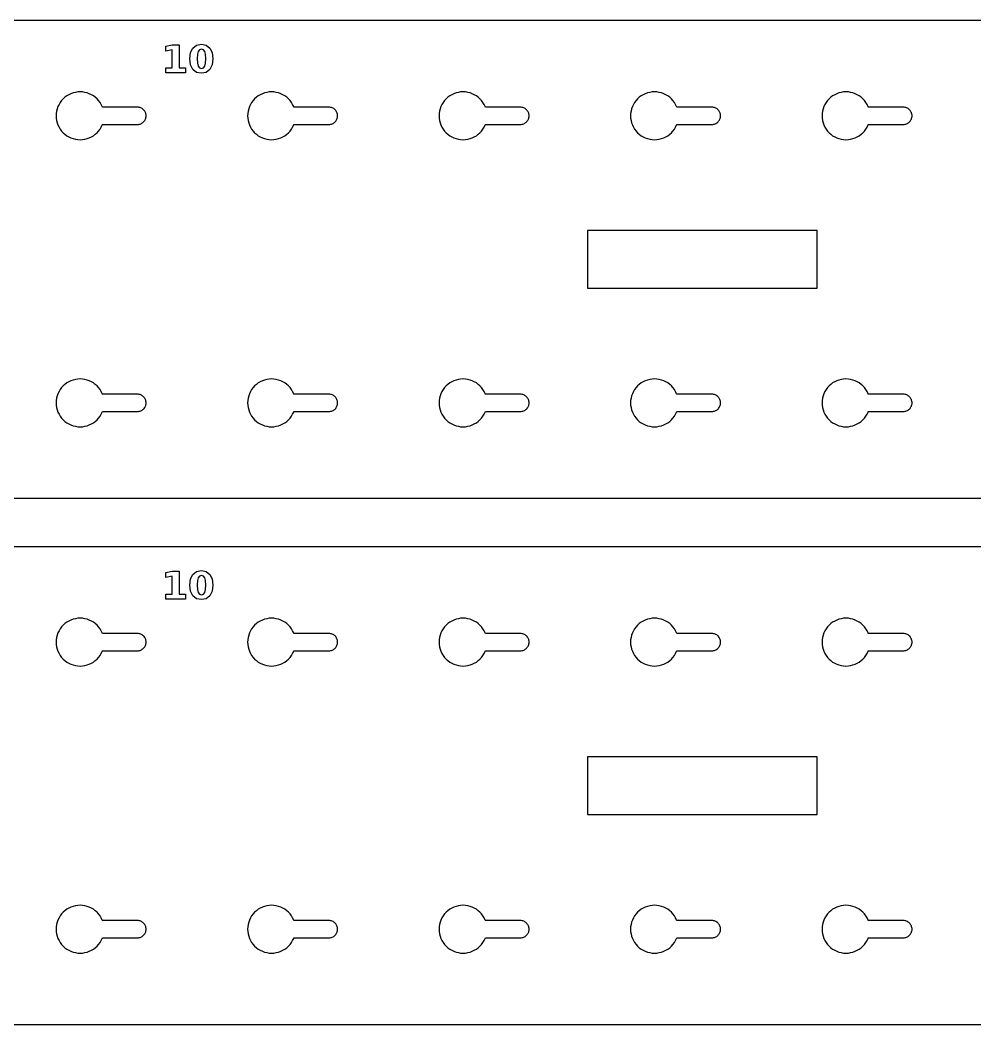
# Model space of a CAD drawing. Header units: millimetres. Extents: x 12 to 808, y 12 to 450.
# Drawn here: x 112.2 to 212, y 12.5 to 117.5 of the extents above; entities that cross this region are included whole.
import ezdxf

# ---------------------------------------------------------------- set-up
doc = ezdxf.new("R2010")
doc.units = ezdxf.units.MM
doc.layers.add('CUT', color=1, linetype='Continuous')
doc.layers.add('ENGRAVE', color=5, linetype='Continuous')

msp = doc.modelspace()

# ---------------------------------------------------------------- linework, layer by layer
at = {"layer": 'CUT', "color": 1}
for points in [[(12.5, 112.5), (18.5, 112.5), (18.5, 117.5), (758.5, 117.5), (758.5, 112.5), (764.5, 112.5), (764.5, 72.5), (758.5, 72.5), (758.5, 67.5), (18.5, 67.5), (18.5, 72.5), (12.5, 72.5)], [(120.09, 105.57), (120.27, 105.73), (120.43, 105.91), (120.58, 106.11), (120.7, 106.32), (120.81, 106.54), (120.83, 106.6), (124.5, 106.6), (124.59, 106.6), (124.68, 106.62), (124.76, 106.64), (124.84, 106.67), (124.92, 106.71), (125, 106.75), (125.07, 106.8), (125.14, 106.86), (125.2, 106.93), (125.25, 107), (125.29, 107.08), (125.33, 107.16), (125.36, 107.24), (125.38, 107.32), (125.4, 107.41), (125.4, 107.5), (125.4, 107.59), (125.38, 107.68), (125.36, 107.76), (125.33, 107.84), (125.29, 107.92), (125.25, 108), (125.2, 108.07), (125.14, 108.14), (125.07, 108.2), (125, 108.25), (124.92, 108.29), (124.84, 108.33), (124.76, 108.36), (124.68, 108.38), (124.59, 108.4), (124.5, 108.4), (120.83, 108.4), (120.81, 108.46), (120.7, 108.68), (120.58, 108.89), (120.43, 109.09), (120.27, 109.27), (120.09, 109.43), (119.89, 109.58), (119.68, 109.7), (119.46, 109.81), (119.23, 109.89), (118.99, 109.95), (118.75, 109.99), (118.5, 110), (118.25, 109.99), (118.01, 109.95), (117.77, 109.89), (117.54, 109.81), (117.32, 109.7), (117.11, 109.58), (116.91, 109.43), (116.73, 109.27), (116.57, 109.09), (116.42, 108.89), (116.3, 108.68), (116.19, 108.46), (116.11, 108.23), (116.05, 107.99), (116.01, 107.75), (116, 107.5), (116.01, 107.25), (116.05, 107.01), (116.11, 106.77), (116.19, 106.54), (116.3, 106.32), (116.42, 106.11), (116.57, 105.91), (116.73, 105.73), (116.91, 105.57), (117.11, 105.42), (117.32, 105.3), (117.54, 105.19), (117.77, 105.11), (118.01, 105.05), (118.25, 105.01), (118.5, 105), (118.75, 105.01), (118.99, 105.05), (119.23, 105.11), (119.46, 105.19), (119.68, 105.3), (119.89, 105.42)], [(140.09, 105.57), (140.27, 105.73), (140.43, 105.91), (140.58, 106.11), (140.7, 106.32), (140.81, 106.54), (140.83, 106.6), (144.5, 106.6), (144.59, 106.6), (144.68, 106.62), (144.76, 106.64), (144.84, 106.67), (144.92, 106.71), (145, 106.75), (145.07, 106.8), (145.14, 106.86), (145.2, 106.93), (145.25, 107), (145.29, 107.08), (145.33, 107.16), (145.36, 107.24), (145.38, 107.32), (145.4, 107.41), (145.4, 107.5), (145.4, 107.59), (145.38, 107.68), (145.36, 107.76), (145.33, 107.84), (145.29, 107.92), (145.25, 108), (145.2, 108.07), (145.14, 108.14), (145.07, 108.2), (145, 108.25), (144.92, 108.29), (144.84, 108.33), (144.76, 108.36), (144.68, 108.38), (144.59, 108.4), (144.5, 108.4), (140.83, 108.4), (140.81, 108.46), (140.7, 108.68), (140.58, 108.89), (140.43, 109.09), (140.27, 109.27), (140.09, 109.43), (139.89, 109.58), (139.68, 109.7), (139.46, 109.81), (139.23, 109.89), (138.99, 109.95), (138.75, 109.99), (138.5, 110), (138.25, 109.99), (138.01, 109.95), (137.77, 109.89), (137.54, 109.81), (137.32, 109.7), (137.11, 109.58), (136.91, 109.43), (136.73, 109.27), (136.57, 109.09), (136.42, 108.89), (136.3, 108.68), (136.19, 108.46), (136.11, 108.23), (136.05, 107.99), (136.01, 107.75), (136, 107.5), (136.01, 107.25), (136.05, 107.01), (136.11, 106.77), (136.19, 106.54), (136.3, 106.32), (136.42, 106.11), (136.57, 105.91), (136.73, 105.73), (136.91, 105.57), (137.11, 105.42), (137.32, 105.3), (137.54, 105.19), (137.77, 105.11), (138.01, 105.05), (138.25, 105.01), (138.5, 105), (138.75, 105.01), (138.99, 105.05), (139.23, 105.11), (139.46, 105.19), (139.68, 105.3), (139.89, 105.42)], [(159.89, 105.42), (160.09, 105.57), (160.27, 105.73), (160.43, 105.91), (160.58, 106.11), (160.7, 106.32), (160.81, 106.54), (160.83, 106.6), (164.5, 106.6), (164.59, 106.6), (164.68, 106.62), (164.76, 106.64), (164.84, 106.67), (164.92, 106.71), (165, 106.75), (165.07, 106.8), (165.14, 106.86), (165.2, 106.93), (165.25, 107), (165.29, 107.08), (165.33, 107.16), (165.36, 107.24), (165.38, 107.32), (165.4, 107.41), (165.4, 107.5), (165.4, 107.59), (165.38, 107.68), (165.36, 107.76), (165.33, 107.84), (165.29, 107.92), (165.25, 108), (165.2, 108.07), (165.14, 108.14), (165.07, 108.2), (165, 108.25), (164.92, 108.29), (164.84, 108.33), (164.76, 108.36), (164.68, 108.38), (164.59, 108.4), (164.5, 108.4), (160.83, 108.4), (160.81, 108.46), (160.7, 108.68), (160.58, 108.89), (160.43, 109.09), (160.27, 109.27), (160.09, 109.43), (159.89, 109.58), (159.68, 109.7), (159.46, 109.81), (159.23, 109.89), (158.99, 109.95), (158.75, 109.99), (158.5, 110), (158.25, 109.99), (158.01, 109.95), (157.77, 109.89), (157.54, 109.81), (157.32, 109.7), (157.11, 109.58), (156.91, 109.43), (156.73, 109.27), (156.57, 109.09), (156.42, 108.89), (156.3, 108.68), (156.19, 108.46), (156.11, 108.23), (156.05, 107.99), (156.01, 107.75), (156, 107.5), (156.01, 107.25), (156.05, 107.01), (156.11, 106.77), (156.19, 106.54), (156.3, 106.32), (156.42, 106.11), (156.57, 105.91), (156.73, 105.73), (156.91, 105.57), (157.11, 105.42), (157.32, 105.3), (157.54, 105.19), (157.77, 105.11), (158.01, 105.05), (158.25, 105.01), (158.5, 105), (158.75, 105.01), (158.99, 105.05), (159.23, 105.11), (159.46, 105.19), (159.68, 105.3)], [(179.89, 105.42), (180.09, 105.57), (180.27, 105.73), (180.43, 105.91), (180.58, 106.11), (180.7, 106.32), (180.81, 106.54), (180.83, 106.6), (184.5, 106.6), (184.59, 106.6), (184.68, 106.62), (184.76, 106.64), (184.84, 106.67), (184.92, 106.71), (185, 106.75), (185.07, 106.8), (185.14, 106.86), (185.2, 106.93), (185.25, 107), (185.29, 107.08), (185.33, 107.16), (185.36, 107.24), (185.38, 107.32), (185.4, 107.41), (185.4, 107.5), (185.4, 107.59), (185.38, 107.68), (185.36, 107.76), (185.33, 107.84), (185.29, 107.92), (185.25, 108), (185.2, 108.07), (185.14, 108.14), (185.07, 108.2), (185, 108.25), (184.92, 108.29), (184.84, 108.33), (184.76, 108.36), (184.68, 108.38), (184.59, 108.4), (184.5, 108.4), (180.83, 108.4), (180.81, 108.46), (180.7, 108.68), (180.58, 108.89), (180.43, 109.09), (180.27, 109.27), (180.09, 109.43), (179.89, 109.58), (179.68, 109.7), (179.46, 109.81), (179.23, 109.89), (178.99, 109.95), (178.75, 109.99), (178.5, 110), (178.25, 109.99), (178.01, 109.95), (177.77, 109.89), (177.54, 109.81), (177.32, 109.7), (177.11, 109.58), (176.91, 109.43), (176.73, 109.27), (176.57, 109.09), (176.42, 108.89), (176.3, 108.68), (176.19, 108.46), (176.11, 108.23), (176.05, 107.99), (176.01, 107.75), (176, 107.5), (176.01, 107.25), (176.05, 107.01), (176.11, 106.77), (176.19, 106.54), (176.3, 106.32), (176.42, 106.11), (176.57, 105.91), (176.73, 105.73), (176.91, 105.57), (177.11, 105.42), (177.32, 105.3), (177.54, 105.19), (177.77, 105.11), (178.01, 105.05), (178.25, 105.01), (178.5, 105), (178.75, 105.01), (178.99, 105.05), (179.23, 105.11), (179.46, 105.19), (179.68, 105.3)], [(200.09, 105.57), (200.27, 105.73), (200.43, 105.91), (200.58, 106.11), (200.7, 106.32), (200.81, 106.54), (200.83, 106.6), (204.5, 106.6), (204.59, 106.6), (204.68, 106.62), (204.76, 106.64), (204.84, 106.67), (204.92, 106.71), (205, 106.75), (205.07, 106.8), (205.14, 106.86), (205.2, 106.93), (205.25, 107), (205.29, 107.08), (205.33, 107.16), (205.36, 107.24), (205.38, 107.32), (205.4, 107.41), (205.4, 107.5), (205.4, 107.59), (205.38, 107.68), (205.36, 107.76), (205.33, 107.84), (205.29, 107.92), (205.25, 108), (205.2, 108.07), (205.14, 108.14), (205.07, 108.2), (205, 108.25), (204.92, 108.29), (204.84, 108.33), (204.76, 108.36), (204.68, 108.38), (204.59, 108.4), (204.5, 108.4), (200.83, 108.4), (200.81, 108.46), (200.7, 108.68), (200.58, 108.89), (200.43, 109.09), (200.27, 109.27), (200.09, 109.43), (199.89, 109.58), (199.68, 109.7), (199.46, 109.81), (199.23, 109.89), (198.99, 109.95), (198.75, 109.99), (198.5, 110), (198.25, 109.99), (198.01, 109.95), (197.77, 109.89), (197.54, 109.81), (197.32, 109.7), (197.11, 109.58), (196.91, 109.43), (196.73, 109.27), (196.57, 109.09), (196.42, 108.89), (196.3, 108.68), (196.19, 108.46), (196.11, 108.23), (196.05, 107.99), (196.01, 107.75), (196, 107.5), (196.01, 107.25), (196.05, 107.01), (196.11, 106.77), (196.19, 106.54), (196.3, 106.32), (196.42, 106.11), (196.57, 105.91), (196.73, 105.73), (196.91, 105.57), (197.11, 105.42), (197.32, 105.3), (197.54, 105.19), (197.77, 105.11), (198.01, 105.05), (198.25, 105.01), (198.5, 105), (198.75, 105.01), (198.99, 105.05), (199.23, 105.11), (199.46, 105.19), (199.68, 105.3), (199.89, 105.42)], [(171.5, 95.5), (171.5, 89.5), (195.5, 89.5), (195.5, 95.5)], [(119.89, 75.42), (120.09, 75.57), (120.27, 75.73), (120.43, 75.91), (120.58, 76.11), (120.7, 76.32), (120.81, 76.54), (120.83, 76.6), (124.5, 76.6), (124.59, 76.6), (124.68, 76.62), (124.76, 76.64), (124.84, 76.67), (124.92, 76.71), (125, 76.75), (125.07, 76.8), (125.14, 76.86), (125.2, 76.93), (125.25, 77), (125.29, 77.08), (125.33, 77.16), (125.36, 77.24), (125.38, 77.32), (125.4, 77.41), (125.4, 77.5), (125.4, 77.59), (125.38, 77.68), (125.36, 77.76), (125.33, 77.84), (125.29, 77.92), (125.25, 78), (125.2, 78.07), (125.14, 78.14), (125.07, 78.2), (125, 78.25), (124.92, 78.29), (124.84, 78.33), (124.76, 78.36), (124.68, 78.38), (124.59, 78.4), (124.5, 78.4), (120.83, 78.4), (120.81, 78.46), (120.7, 78.68), (120.58, 78.89), (120.43, 79.09), (120.27, 79.27), (120.09, 79.43), (119.89, 79.58), (119.68, 79.7), (119.46, 79.81), (119.23, 79.89), (118.99, 79.95), (118.75, 79.99), (118.5, 80), (118.25, 79.99), (118.01, 79.95), (117.77, 79.89), (117.54, 79.81), (117.32, 79.7), (117.11, 79.58), (116.91, 79.43), (116.73, 79.27), (116.57, 79.09), (116.42, 78.89), (116.3, 78.68), (116.19, 78.46), (116.11, 78.23), (116.05, 77.99), (116.01, 77.75), (116, 77.5), (116.01, 77.25), (116.05, 77.01), (116.11, 76.77), (116.19, 76.54), (116.3, 76.32), (116.42, 76.11), (116.57, 75.91), (116.73, 75.73), (116.91, 75.57), (117.11, 75.42), (117.32, 75.3), (117.54, 75.19), (117.77, 75.11), (118.01, 75.05), (118.25, 75.01), (118.5, 75), (118.75, 75.01), (118.99, 75.05), (119.23, 75.11), (119.46, 75.19), (119.68, 75.3)], [(139.89, 75.42), (140.09, 75.57), (140.27, 75.73), (140.43, 75.91), (140.58, 76.11), (140.7, 76.32), (140.81, 76.54), (140.83, 76.6), (144.5, 76.6), (144.59, 76.6), (144.68, 76.62), (144.76, 76.64), (144.84, 76.67), (144.92, 76.71), (145, 76.75), (145.07, 76.8), (145.14, 76.86), (145.2, 76.93), (145.25, 77), (145.29, 77.08), (145.33, 77.16), (145.36, 77.24), (145.38, 77.32), (145.4, 77.41), (145.4, 77.5), (145.4, 77.59), (145.38, 77.68), (145.36, 77.76), (145.33, 77.84), (145.29, 77.92), (145.25, 78), (145.2, 78.07), (145.14, 78.14), (145.07, 78.2), (145, 78.25), (144.92, 78.29), (144.84, 78.33), (144.76, 78.36), (144.68, 78.38), (144.59, 78.4), (144.5, 78.4), (140.83, 78.4), (140.81, 78.46), (140.7, 78.68), (140.58, 78.89), (140.43, 79.09), (140.27, 79.27), (140.09, 79.43), (139.89, 79.58), (139.68, 79.7), (139.46, 79.81), (139.23, 79.89), (138.99, 79.95), (138.75, 79.99), (138.5, 80), (138.25, 79.99), (138.01, 79.95), (137.77, 79.89), (137.54, 79.81), (137.32, 79.7), (137.11, 79.58), (136.91, 79.43), (136.73, 79.27), (136.57, 79.09), (136.42, 78.89), (136.3, 78.68), (136.19, 78.46), (136.11, 78.23), (136.05, 77.99), (136.01, 77.75), (136, 77.5), (136.01, 77.25), (136.05, 77.01), (136.11, 76.77), (136.19, 76.54), (136.3, 76.32), (136.42, 76.11), (136.57, 75.91), (136.73, 75.73), (136.91, 75.57), (137.11, 75.42), (137.32, 75.3), (137.54, 75.19), (137.77, 75.11), (138.01, 75.05), (138.25, 75.01), (138.5, 75), (138.75, 75.01), (138.99, 75.05), (139.23, 75.11), (139.46, 75.19), (139.68, 75.3)], [(160.09, 75.57), (160.27, 75.73), (160.43, 75.91), (160.58, 76.11), (160.7, 76.32), (160.81, 76.54), (160.83, 76.6), (164.5, 76.6), (164.59, 76.6), (164.68, 76.62), (164.76, 76.64), (164.84, 76.67), (164.92, 76.71), (165, 76.75), (165.07, 76.8), (165.14, 76.86), (165.2, 76.93), (165.25, 77), (165.29, 77.08), (165.33, 77.16), (165.36, 77.24), (165.38, 77.32), (165.4, 77.41), (165.4, 77.5), (165.4, 77.59), (165.38, 77.68), (165.36, 77.76), (165.33, 77.84), (165.29, 77.92), (165.25, 78), (165.2, 78.07), (165.14, 78.14), (165.07, 78.2), (165, 78.25), (164.92, 78.29), (164.84, 78.33), (164.76, 78.36), (164.68, 78.38), (164.59, 78.4), (164.5, 78.4), (160.83, 78.4), (160.81, 78.46), (160.7, 78.68), (160.58, 78.89), (160.43, 79.09), (160.27, 79.27), (160.09, 79.43), (159.89, 79.58), (159.68, 79.7), (159.46, 79.81), (159.23, 79.89), (158.99, 79.95), (158.75, 79.99), (158.5, 80), (158.25, 79.99), (158.01, 79.95), (157.77, 79.89), (157.54, 79.81), (157.32, 79.7), (157.11, 79.58), (156.91, 79.43), (156.73, 79.27), (156.57, 79.09), (156.42, 78.89), (156.3, 78.68), (156.19, 78.46), (156.11, 78.23), (156.05, 77.99), (156.01, 77.75), (156, 77.5), (156.01, 77.25), (156.05, 77.01), (156.11, 76.77), (156.19, 76.54), (156.3, 76.32), (156.42, 76.11), (156.57, 75.91), (156.73, 75.73), (156.91, 75.57), (157.11, 75.42), (157.32, 75.3), (157.54, 75.19), (157.77, 75.11), (158.01, 75.05), (158.25, 75.01), (158.5, 75), (158.75, 75.01), (158.99, 75.05), (159.23, 75.11), (159.46, 75.19), (159.68, 75.3), (159.89, 75.42)], [(180.09, 75.57), (180.27, 75.73), (180.43, 75.91), (180.58, 76.11), (180.7, 76.32), (180.81, 76.54), (180.83, 76.6), (184.5, 76.6), (184.59, 76.6), (184.68, 76.62), (184.76, 76.64), (184.84, 76.67), (184.92, 76.71), (185, 76.75), (185.07, 76.8), (185.14, 76.86), (185.2, 76.93), (185.25, 77), (185.29, 77.08), (185.33, 77.16), (185.36, 77.24), (185.38, 77.32), (185.4, 77.41), (185.4, 77.5), (185.4, 77.59), (185.38, 77.68), (185.36, 77.76), (185.33, 77.84), (185.29, 77.92), (185.25, 78), (185.2, 78.07), (185.14, 78.14), (185.07, 78.2), (185, 78.25), (184.92, 78.29), (184.84, 78.33), (184.76, 78.36), (184.68, 78.38), (184.59, 78.4), (184.5, 78.4), (180.83, 78.4), (180.81, 78.46), (180.7, 78.68), (180.58, 78.89), (180.43, 79.09), (180.27, 79.27), (180.09, 79.43), (179.89, 79.58), (179.68, 79.7), (179.46, 79.81), (179.23, 79.89), (178.99, 79.95), (178.75, 79.99), (178.5, 80), (178.25, 79.99), (178.01, 79.95), (177.77, 79.89), (177.54, 79.81), (177.32, 79.7), (177.11, 79.58), (176.91, 79.43), (176.73, 79.27), (176.57, 79.09), (176.42, 78.89), (176.3, 78.68), (176.19, 78.46), (176.11, 78.23), (176.05, 77.99), (176.01, 77.75), (176, 77.5), (176.01, 77.25), (176.05, 77.01), (176.11, 76.77), (176.19, 76.54), (176.3, 76.32), (176.42, 76.11), (176.57, 75.91), (176.73, 75.73), (176.91, 75.57), (177.11, 75.42), (177.32, 75.3), (177.54, 75.19), (177.77, 75.11), (178.01, 75.05), (178.25, 75.01), (178.5, 75), (178.75, 75.01), (178.99, 75.05), (179.23, 75.11), (179.46, 75.19), (179.68, 75.3), (179.89, 75.42)], [(200.09, 75.57), (200.27, 75.73), (200.43, 75.91), (200.58, 76.11), (200.7, 76.32), (200.81, 76.54), (200.83, 76.6), (204.5, 76.6), (204.59, 76.6), (204.68, 76.62), (204.76, 76.64), (204.84, 76.67), (204.92, 76.71), (205, 76.75), (205.07, 76.8), (205.14, 76.86), (205.2, 76.93), (205.25, 77), (205.29, 77.08), (205.33, 77.16), (205.36, 77.24), (205.38, 77.32), (205.4, 77.41), (205.4, 77.5), (205.4, 77.59), (205.38, 77.68), (205.36, 77.76), (205.33, 77.84), (205.29, 77.92), (205.25, 78), (205.2, 78.07), (205.14, 78.14), (205.07, 78.2), (205, 78.25), (204.92, 78.29), (204.84, 78.33), (204.76, 78.36), (204.68, 78.38), (204.59, 78.4), (204.5, 78.4), (200.83, 78.4), (200.81, 78.46), (200.7, 78.68), (200.58, 78.89), (200.43, 79.09), (200.27, 79.27), (200.09, 79.43), (199.89, 79.58), (199.68, 79.7), (199.46, 79.81), (199.23, 79.89), (198.99, 79.95), (198.75, 79.99), (198.5, 80), (198.25, 79.99), (198.01, 79.95), (197.77, 79.89), (197.54, 79.81), (197.32, 79.7), (197.11, 79.58), (196.91, 79.43), (196.73, 79.27), (196.57, 79.09), (196.42, 78.89), (196.3, 78.68), (196.19, 78.46), (196.11, 78.23), (196.05, 77.99), (196.01, 77.75), (196, 77.5), (196.01, 77.25), (196.05, 77.01), (196.11, 76.77), (196.19, 76.54), (196.3, 76.32), (196.42, 76.11), (196.57, 75.91), (196.73, 75.73), (196.91, 75.57), (197.11, 75.42), (197.32, 75.3), (197.54, 75.19), (197.77, 75.11), (198.01, 75.05), (198.25, 75.01), (198.5, 75), (198.75, 75.01), (198.99, 75.05), (199.23, 75.11), (199.46, 75.19), (199.68, 75.3), (199.89, 75.42)], [(12.5, 57.5), (18.5, 57.5), (18.5, 62.5), (758.5, 62.5), (758.5, 57.5), (764.5, 57.5), (764.5, 17.5), (758.5, 17.5), (758.5, 12.5), (18.5, 12.5), (18.5, 17.5), (12.5, 17.5)], [(120.09, 50.57), (120.27, 50.73), (120.43, 50.91), (120.58, 51.11), (120.7, 51.32), (120.81, 51.54), (120.83, 51.6), (124.5, 51.6), (124.59, 51.6), (124.68, 51.62), (124.76, 51.64), (124.84, 51.67), (124.92, 51.71), (125, 51.75), (125.07, 51.8), (125.14, 51.86), (125.2, 51.93), (125.25, 52), (125.29, 52.08), (125.33, 52.16), (125.36, 52.24), (125.38, 52.32), (125.4, 52.41), (125.4, 52.5), (125.4, 52.59), (125.38, 52.68), (125.36, 52.76), (125.33, 52.84), (125.29, 52.92), (125.25, 53), (125.2, 53.07), (125.14, 53.14), (125.07, 53.2), (125, 53.25), (124.92, 53.29), (124.84, 53.33), (124.76, 53.36), (124.68, 53.38), (124.59, 53.4), (124.5, 53.4), (120.83, 53.4), (120.81, 53.46), (120.7, 53.68), (120.58, 53.89), (120.43, 54.09), (120.27, 54.27), (120.09, 54.43), (119.89, 54.58), (119.68, 54.7), (119.46, 54.81), (119.23, 54.89), (118.99, 54.95), (118.75, 54.99), (118.5, 55), (118.25, 54.99), (118.01, 54.95), (117.77, 54.89), (117.54, 54.81), (117.32, 54.7), (117.11, 54.58), (116.91, 54.43), (116.73, 54.27), (116.57, 54.09), (116.42, 53.89), (116.3, 53.68), (116.19, 53.46), (116.11, 53.23), (116.05, 52.99), (116.01, 52.75), (116, 52.5), (116.01, 52.25), (116.05, 52.01), (116.11, 51.77), (116.19, 51.54), (116.3, 51.32), (116.42, 51.11), (116.57, 50.91), (116.73, 50.73), (116.91, 50.57), (117.11, 50.42), (117.32, 50.3), (117.54, 50.19), (117.77, 50.11), (118.01, 50.05), (118.25, 50.01), (118.5, 50), (118.75, 50.01), (118.99, 50.05), (119.23, 50.11), (119.46, 50.19), (119.68, 50.3), (119.89, 50.42)], [(140.09, 50.57), (140.27, 50.73), (140.43, 50.91), (140.58, 51.11), (140.7, 51.32), (140.81, 51.54), (140.83, 51.6), (144.5, 51.6), (144.59, 51.6), (144.68, 51.62), (144.76, 51.64), (144.84, 51.67), (144.92, 51.71), (145, 51.75), (145.07, 51.8), (145.14, 51.86), (145.2, 51.93), (145.25, 52), (145.29, 52.08), (145.33, 52.16), (145.36, 52.24), (145.38, 52.32), (145.4, 52.41), (145.4, 52.5), (145.4, 52.59), (145.38, 52.68), (145.36, 52.76), (145.33, 52.84), (145.29, 52.92), (145.25, 53), (145.2, 53.07), (145.14, 53.14), (145.07, 53.2), (145, 53.25), (144.92, 53.29), (144.84, 53.33), (144.76, 53.36), (144.68, 53.38), (144.59, 53.4), (144.5, 53.4), (140.83, 53.4), (140.81, 53.46), (140.7, 53.68), (140.58, 53.89), (140.43, 54.09), (140.27, 54.27), (140.09, 54.43), (139.89, 54.58), (139.68, 54.7), (139.46, 54.81), (139.23, 54.89), (138.99, 54.95), (138.75, 54.99), (138.5, 55), (138.25, 54.99), (138.01, 54.95), (137.77, 54.89), (137.54, 54.81), (137.32, 54.7), (137.11, 54.58), (136.91, 54.43), (136.73, 54.27), (136.57, 54.09), (136.42, 53.89), (136.3, 53.68), (136.19, 53.46), (136.11, 53.23), (136.05, 52.99), (136.01, 52.75), (136, 52.5), (136.01, 52.25), (136.05, 52.01), (136.11, 51.77), (136.19, 51.54), (136.3, 51.32), (136.42, 51.11), (136.57, 50.91), (136.73, 50.73), (136.91, 50.57), (137.11, 50.42), (137.32, 50.3), (137.54, 50.19), (137.77, 50.11), (138.01, 50.05), (138.25, 50.01), (138.5, 50), (138.75, 50.01), (138.99, 50.05), (139.23, 50.11), (139.46, 50.19), (139.68, 50.3), (139.89, 50.42)], [(159.89, 50.42), (160.09, 50.57), (160.27, 50.73), (160.43, 50.91), (160.58, 51.11), (160.7, 51.32), (160.81, 51.54), (160.83, 51.6), (164.5, 51.6), (164.59, 51.6), (164.68, 51.62), (164.76, 51.64), (164.84, 51.67), (164.92, 51.71), (165, 51.75), (165.07, 51.8), (165.14, 51.86), (165.2, 51.93), (165.25, 52), (165.29, 52.08), (165.33, 52.16), (165.36, 52.24), (165.38, 52.32), (165.4, 52.41), (165.4, 52.5), (165.4, 52.59), (165.38, 52.68), (165.36, 52.76), (165.33, 52.84), (165.29, 52.92), (165.25, 53), (165.2, 53.07), (165.14, 53.14), (165.07, 53.2), (165, 53.25), (164.92, 53.29), (164.84, 53.33), (164.76, 53.36), (164.68, 53.38), (164.59, 53.4), (164.5, 53.4), (160.83, 53.4), (160.81, 53.46), (160.7, 53.68), (160.58, 53.89), (160.43, 54.09), (160.27, 54.27), (160.09, 54.43), (159.89, 54.58), (159.68, 54.7), (159.46, 54.81), (159.23, 54.89), (158.99, 54.95), (158.75, 54.99), (158.5, 55), (158.25, 54.99), (158.01, 54.95), (157.77, 54.89), (157.54, 54.81), (157.32, 54.7), (157.11, 54.58), (156.91, 54.43), (156.73, 54.27), (156.57, 54.09), (156.42, 53.89), (156.3, 53.68), (156.19, 53.46), (156.11, 53.23), (156.05, 52.99), (156.01, 52.75), (156, 52.5), (156.01, 52.25), (156.05, 52.01), (156.11, 51.77), (156.19, 51.54), (156.3, 51.32), (156.42, 51.11), (156.57, 50.91), (156.73, 50.73), (156.91, 50.57), (157.11, 50.42), (157.32, 50.3), (157.54, 50.19), (157.77, 50.11), (158.01, 50.05), (158.25, 50.01), (158.5, 50), (158.75, 50.01), (158.99, 50.05), (159.23, 50.11), (159.46, 50.19), (159.68, 50.3)], [(179.89, 50.42), (180.09, 50.57), (180.27, 50.73), (180.43, 50.91), (180.58, 51.11), (180.7, 51.32), (180.81, 51.54), (180.83, 51.6), (184.5, 51.6), (184.59, 51.6), (184.68, 51.62), (184.76, 51.64), (184.84, 51.67), (184.92, 51.71), (185, 51.75), (185.07, 51.8), (185.14, 51.86), (185.2, 51.93), (185.25, 52), (185.29, 52.08), (185.33, 52.16), (185.36, 52.24), (185.38, 52.32), (185.4, 52.41), (185.4, 52.5), (185.4, 52.59), (185.38, 52.68), (185.36, 52.76), (185.33, 52.84), (185.29, 52.92), (185.25, 53), (185.2, 53.07), (185.14, 53.14), (185.07, 53.2), (185, 53.25), (184.92, 53.29), (184.84, 53.33), (184.76, 53.36), (184.68, 53.38), (184.59, 53.4), (184.5, 53.4), (180.83, 53.4), (180.81, 53.46), (180.7, 53.68), (180.58, 53.89), (180.43, 54.09), (180.27, 54.27), (180.09, 54.43), (179.89, 54.58), (179.68, 54.7), (179.46, 54.81), (179.23, 54.89), (178.99, 54.95), (178.75, 54.99), (178.5, 55), (178.25, 54.99), (178.01, 54.95), (177.77, 54.89), (177.54, 54.81), (177.32, 54.7), (177.11, 54.58), (176.91, 54.43), (176.73, 54.27), (176.57, 54.09), (176.42, 53.89), (176.3, 53.68), (176.19, 53.46), (176.11, 53.23), (176.05, 52.99), (176.01, 52.75), (176, 52.5), (176.01, 52.25), (176.05, 52.01), (176.11, 51.77), (176.19, 51.54), (176.3, 51.32), (176.42, 51.11), (176.57, 50.91), (176.73, 50.73), (176.91, 50.57), (177.11, 50.42), (177.32, 50.3), (177.54, 50.19), (177.77, 50.11), (178.01, 50.05), (178.25, 50.01), (178.5, 50), (178.75, 50.01), (178.99, 50.05), (179.23, 50.11), (179.46, 50.19), (179.68, 50.3)], [(200.09, 50.57), (200.27, 50.73), (200.43, 50.91), (200.58, 51.11), (200.7, 51.32), (200.81, 51.54), (200.83, 51.6), (204.5, 51.6), (204.59, 51.6), (204.68, 51.62), (204.76, 51.64), (204.84, 51.67), (204.92, 51.71), (205, 51.75), (205.07, 51.8), (205.14, 51.86), (205.2, 51.93), (205.25, 52), (205.29, 52.08), (205.33, 52.16), (205.36, 52.24), (205.38, 52.32), (205.4, 52.41), (205.4, 52.5), (205.4, 52.59), (205.38, 52.68), (205.36, 52.76), (205.33, 52.84), (205.29, 52.92), (205.25, 53), (205.2, 53.07), (205.14, 53.14), (205.07, 53.2), (205, 53.25), (204.92, 53.29), (204.84, 53.33), (204.76, 53.36), (204.68, 53.38), (204.59, 53.4), (204.5, 53.4), (200.83, 53.4), (200.81, 53.46), (200.7, 53.68), (200.58, 53.89), (200.43, 54.09), (200.27, 54.27), (200.09, 54.43), (199.89, 54.58), (199.68, 54.7), (199.46, 54.81), (199.23, 54.89), (198.99, 54.95), (198.75, 54.99), (198.5, 55), (198.25, 54.99), (198.01, 54.95), (197.77, 54.89), (197.54, 54.81), (197.32, 54.7), (197.11, 54.58), (196.91, 54.43), (196.73, 54.27), (196.57, 54.09), (196.42, 53.89), (196.3, 53.68), (196.19, 53.46), (196.11, 53.23), (196.05, 52.99), (196.01, 52.75), (196, 52.5), (196.01, 52.25), (196.05, 52.01), (196.11, 51.77), (196.19, 51.54), (196.3, 51.32), (196.42, 51.11), (196.57, 50.91), (196.73, 50.73), (196.91, 50.57), (197.11, 50.42), (197.32, 50.3), (197.54, 50.19), (197.77, 50.11), (198.01, 50.05), (198.25, 50.01), (198.5, 50), (198.75, 50.01), (198.99, 50.05), (199.23, 50.11), (199.46, 50.19), (199.68, 50.3), (199.89, 50.42)], [(171.5, 40.5), (171.5, 34.5), (195.5, 34.5), (195.5, 40.5)], [(119.89, 20.42), (120.09, 20.57), (120.27, 20.73), (120.43, 20.91), (120.58, 21.11), (120.7, 21.32), (120.81, 21.54), (120.83, 21.6), (124.5, 21.6), (124.59, 21.6), (124.68, 21.62), (124.76, 21.64), (124.84, 21.67), (124.92, 21.71), (125, 21.75), (125.07, 21.8), (125.14, 21.86), (125.2, 21.93), (125.25, 22), (125.29, 22.08), (125.33, 22.16), (125.36, 22.24), (125.38, 22.32), (125.4, 22.41), (125.4, 22.5), (125.4, 22.59), (125.38, 22.68), (125.36, 22.76), (125.33, 22.84), (125.29, 22.92), (125.25, 23), (125.2, 23.07), (125.14, 23.14), (125.07, 23.2), (125, 23.25), (124.92, 23.29), (124.84, 23.33), (124.76, 23.36), (124.68, 23.38), (124.59, 23.4), (124.5, 23.4), (120.83, 23.4), (120.81, 23.46), (120.7, 23.68), (120.58, 23.89), (120.43, 24.09), (120.27, 24.27), (120.09, 24.43), (119.89, 24.58), (119.68, 24.7), (119.46, 24.81), (119.23, 24.89), (118.99, 24.95), (118.75, 24.99), (118.5, 25), (118.25, 24.99), (118.01, 24.95), (117.77, 24.89), (117.54, 24.81), (117.32, 24.7), (117.11, 24.58), (116.91, 24.43), (116.73, 24.27), (116.57, 24.09), (116.42, 23.89), (116.3, 23.68), (116.19, 23.46), (116.11, 23.23), (116.05, 22.99), (116.01, 22.75), (116, 22.5), (116.01, 22.25), (116.05, 22.01), (116.11, 21.77), (116.19, 21.54), (116.3, 21.32), (116.42, 21.11), (116.57, 20.91), (116.73, 20.73), (116.91, 20.57), (117.11, 20.42), (117.32, 20.3), (117.54, 20.19), (117.77, 20.11), (118.01, 20.05), (118.25, 20.01), (118.5, 20), (118.75, 20.01), (118.99, 20.05), (119.23, 20.11), (119.46, 20.19), (119.68, 20.3)], [(139.89, 20.42), (140.09, 20.57), (140.27, 20.73), (140.43, 20.91), (140.58, 21.11), (140.7, 21.32), (140.81, 21.54), (140.83, 21.6), (144.5, 21.6), (144.59, 21.6), (144.68, 21.62), (144.76, 21.64), (144.84, 21.67), (144.92, 21.71), (145, 21.75), (145.07, 21.8), (145.14, 21.86), (145.2, 21.93), (145.25, 22), (145.29, 22.08), (145.33, 22.16), (145.36, 22.24), (145.38, 22.32), (145.4, 22.41), (145.4, 22.5), (145.4, 22.59), (145.38, 22.68), (145.36, 22.76), (145.33, 22.84), (145.29, 22.92), (145.25, 23), (145.2, 23.07), (145.14, 23.14), (145.07, 23.2), (145, 23.25), (144.92, 23.29), (144.84, 23.33), (144.76, 23.36), (144.68, 23.38), (144.59, 23.4), (144.5, 23.4), (140.83, 23.4), (140.81, 23.46), (140.7, 23.68), (140.58, 23.89), (140.43, 24.09), (140.27, 24.27), (140.09, 24.43), (139.89, 24.58), (139.68, 24.7), (139.46, 24.81), (139.23, 24.89), (138.99, 24.95), (138.75, 24.99), (138.5, 25), (138.25, 24.99), (138.01, 24.95), (137.77, 24.89), (137.54, 24.81), (137.32, 24.7), (137.11, 24.58), (136.91, 24.43), (136.73, 24.27), (136.57, 24.09), (136.42, 23.89), (136.3, 23.68), (136.19, 23.46), (136.11, 23.23), (136.05, 22.99), (136.01, 22.75), (136, 22.5), (136.01, 22.25), (136.05, 22.01), (136.11, 21.77), (136.19, 21.54), (136.3, 21.32), (136.42, 21.11), (136.57, 20.91), (136.73, 20.73), (136.91, 20.57), (137.11, 20.42), (137.32, 20.3), (137.54, 20.19), (137.77, 20.11), (138.01, 20.05), (138.25, 20.01), (138.5, 20), (138.75, 20.01), (138.99, 20.05), (139.23, 20.11), (139.46, 20.19), (139.68, 20.3)], [(160.09, 20.57), (160.27, 20.73), (160.43, 20.91), (160.58, 21.11), (160.7, 21.32), (160.81, 21.54), (160.83, 21.6), (164.5, 21.6), (164.59, 21.6), (164.68, 21.62), (164.76, 21.64), (164.84, 21.67), (164.92, 21.71), (165, 21.75), (165.07, 21.8), (165.14, 21.86), (165.2, 21.93), (165.25, 22), (165.29, 22.08), (165.33, 22.16), (165.36, 22.24), (165.38, 22.32), (165.4, 22.41), (165.4, 22.5), (165.4, 22.59), (165.38, 22.68), (165.36, 22.76), (165.33, 22.84), (165.29, 22.92), (165.25, 23), (165.2, 23.07), (165.14, 23.14), (165.07, 23.2), (165, 23.25), (164.92, 23.29), (164.84, 23.33), (164.76, 23.36), (164.68, 23.38), (164.59, 23.4), (164.5, 23.4), (160.83, 23.4), (160.81, 23.46), (160.7, 23.68), (160.58, 23.89), (160.43, 24.09), (160.27, 24.27), (160.09, 24.43), (159.89, 24.58), (159.68, 24.7), (159.46, 24.81), (159.23, 24.89), (158.99, 24.95), (158.75, 24.99), (158.5, 25), (158.25, 24.99), (158.01, 24.95), (157.77, 24.89), (157.54, 24.81), (157.32, 24.7), (157.11, 24.58), (156.91, 24.43), (156.73, 24.27), (156.57, 24.09), (156.42, 23.89), (156.3, 23.68), (156.19, 23.46), (156.11, 23.23), (156.05, 22.99), (156.01, 22.75), (156, 22.5), (156.01, 22.25), (156.05, 22.01), (156.11, 21.77), (156.19, 21.54), (156.3, 21.32), (156.42, 21.11), (156.57, 20.91), (156.73, 20.73), (156.91, 20.57), (157.11, 20.42), (157.32, 20.3), (157.54, 20.19), (157.77, 20.11), (158.01, 20.05), (158.25, 20.01), (158.5, 20), (158.75, 20.01), (158.99, 20.05), (159.23, 20.11), (159.46, 20.19), (159.68, 20.3), (159.89, 20.42)], [(180.09, 20.57), (180.27, 20.73), (180.43, 20.91), (180.58, 21.11), (180.7, 21.32), (180.81, 21.54), (180.83, 21.6), (184.5, 21.6), (184.59, 21.6), (184.68, 21.62), (184.76, 21.64), (184.84, 21.67), (184.92, 21.71), (185, 21.75), (185.07, 21.8), (185.14, 21.86), (185.2, 21.93), (185.25, 22), (185.29, 22.08), (185.33, 22.16), (185.36, 22.24), (185.38, 22.32), (185.4, 22.41), (185.4, 22.5), (185.4, 22.59), (185.38, 22.68), (185.36, 22.76), (185.33, 22.84), (185.29, 22.92), (185.25, 23), (185.2, 23.07), (185.14, 23.14), (185.07, 23.2), (185, 23.25), (184.92, 23.29), (184.84, 23.33), (184.76, 23.36), (184.68, 23.38), (184.59, 23.4), (184.5, 23.4), (180.83, 23.4), (180.81, 23.46), (180.7, 23.68), (180.58, 23.89), (180.43, 24.09), (180.27, 24.27), (180.09, 24.43), (179.89, 24.58), (179.68, 24.7), (179.46, 24.81), (179.23, 24.89), (178.99, 24.95), (178.75, 24.99), (178.5, 25), (178.25, 24.99), (178.01, 24.95), (177.77, 24.89), (177.54, 24.81), (177.32, 24.7), (177.11, 24.58), (176.91, 24.43), (176.73, 24.27), (176.57, 24.09), (176.42, 23.89), (176.3, 23.68), (176.19, 23.46), (176.11, 23.23), (176.05, 22.99), (176.01, 22.75), (176, 22.5), (176.01, 22.25), (176.05, 22.01), (176.11, 21.77), (176.19, 21.54), (176.3, 21.32), (176.42, 21.11), (176.57, 20.91), (176.73, 20.73), (176.91, 20.57), (177.11, 20.42), (177.32, 20.3), (177.54, 20.19), (177.77, 20.11), (178.01, 20.05), (178.25, 20.01), (178.5, 20), (178.75, 20.01), (178.99, 20.05), (179.23, 20.11), (179.46, 20.19), (179.68, 20.3), (179.89, 20.42)], [(200.09, 20.57), (200.27, 20.73), (200.43, 20.91), (200.58, 21.11), (200.7, 21.32), (200.81, 21.54), (200.83, 21.6), (204.5, 21.6), (204.59, 21.6), (204.68, 21.62), (204.76, 21.64), (204.84, 21.67), (204.92, 21.71), (205, 21.75), (205.07, 21.8), (205.14, 21.86), (205.2, 21.93), (205.25, 22), (205.29, 22.08), (205.33, 22.16), (205.36, 22.24), (205.38, 22.32), (205.4, 22.41), (205.4, 22.5), (205.4, 22.59), (205.38, 22.68), (205.36, 22.76), (205.33, 22.84), (205.29, 22.92), (205.25, 23), (205.2, 23.07), (205.14, 23.14), (205.07, 23.2), (205, 23.25), (204.92, 23.29), (204.84, 23.33), (204.76, 23.36), (204.68, 23.38), (204.59, 23.4), (204.5, 23.4), (200.83, 23.4), (200.81, 23.46), (200.7, 23.68), (200.58, 23.89), (200.43, 24.09), (200.27, 24.27), (200.09, 24.43), (199.89, 24.58), (199.68, 24.7), (199.46, 24.81), (199.23, 24.89), (198.99, 24.95), (198.75, 24.99), (198.5, 25), (198.25, 24.99), (198.01, 24.95), (197.77, 24.89), (197.54, 24.81), (197.32, 24.7), (197.11, 24.58), (196.91, 24.43), (196.73, 24.27), (196.57, 24.09), (196.42, 23.89), (196.3, 23.68), (196.19, 23.46), (196.11, 23.23), (196.05, 22.99), (196.01, 22.75), (196, 22.5), (196.01, 22.25), (196.05, 22.01), (196.11, 21.77), (196.19, 21.54), (196.3, 21.32), (196.42, 21.11), (196.57, 20.91), (196.73, 20.73), (196.91, 20.57), (197.11, 20.42), (197.32, 20.3), (197.54, 20.19), (197.77, 20.11), (198.01, 20.05), (198.25, 20.01), (198.5, 20), (198.75, 20.01), (198.99, 20.05), (199.23, 20.11), (199.46, 20.19), (199.68, 20.3), (199.89, 20.42)]]:
    msp.add_lwpolyline(points, close=True, dxfattribs=at)
at = {"layer": 'ENGRAVE', "color": 5}
for points in [[(127.47, 112.52), (128.13, 112.52), (128.13, 114.4), (127.45, 114.26), (127.45, 114.78), (128.13, 114.92), (128.84, 114.92), (128.84, 112.52), (129.51, 112.52), (129.51, 112), (127.47, 112)], [(132.38, 113.45), (132.3, 112.81), (132.06, 112.34), (131.68, 112.04), (131.18, 111.94), (130.67, 112.04), (130.29, 112.34), (130.05, 112.81), (129.97, 113.45), (130.05, 114.1), (130.29, 114.58), (130.67, 114.87), (131.18, 114.97), (131.68, 114.87), (132.06, 114.58), (132.3, 114.1)], [(131.62, 113.46), (131.6, 113.93), (131.52, 114.23), (131.38, 114.4), (131.18, 114.45), (130.97, 114.4), (130.83, 114.23), (130.75, 113.93), (130.73, 113.46), (130.75, 112.99), (130.83, 112.68), (130.97, 112.51), (131.18, 112.45), (131.38, 112.51), (131.52, 112.68), (131.6, 112.99)], [(127.47, 57.52), (128.13, 57.52), (128.13, 59.4), (127.45, 59.26), (127.45, 59.78), (128.13, 59.92), (128.84, 59.92), (128.84, 57.52), (129.51, 57.52), (129.51, 57), (127.47, 57)], [(132.38, 58.45), (132.3, 57.81), (132.06, 57.34), (131.68, 57.04), (131.18, 56.94), (130.67, 57.04), (130.29, 57.34), (130.05, 57.81), (129.97, 58.45), (130.05, 59.1), (130.29, 59.58), (130.67, 59.87), (131.18, 59.97), (131.68, 59.87), (132.06, 59.58), (132.3, 59.1)], [(131.62, 58.46), (131.6, 58.93), (131.52, 59.23), (131.38, 59.4), (131.18, 59.45), (130.97, 59.4), (130.83, 59.23), (130.75, 58.93), (130.73, 58.46), (130.75, 57.99), (130.83, 57.68), (130.97, 57.51), (131.18, 57.45), (131.38, 57.51), (131.52, 57.68), (131.6, 57.99)]]:
    msp.add_lwpolyline(points, close=True, dxfattribs=at)

doc.saveas('drawing.dxf')
